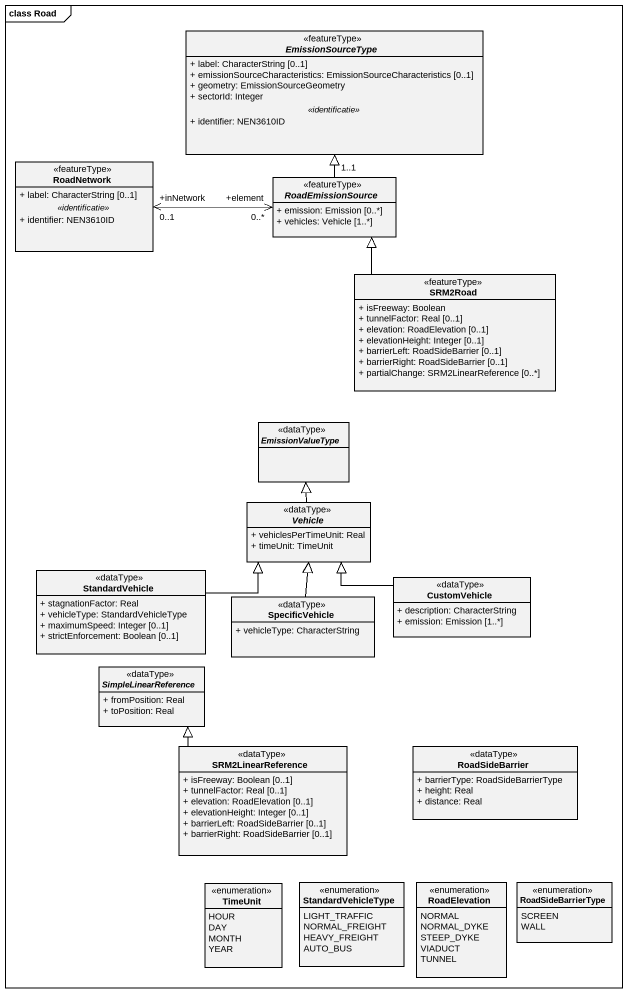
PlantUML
@startuml
mainframe class Road
hide circle
hide empty members
skinparam classAttributeIconSize 0
abstract class EmissionSourceType <<featureType>> {
  + label: CharacterString [0..1]
  + emissionSourceCharacteristics: EmissionSourceCharacteristics [0..1]
  + geometry: EmissionSourceGeometry
  + sectorId: Integer
  .. <<identificatie>> ..
  + identifier: NEN3610ID
}
class RoadNetwork <<featureType>> {
  + label: CharacterString [0..1]
  .. <<identificatie>> ..
  + identifier: NEN3610ID
}
abstract class RoadEmissionSource <<featureType>> {
  + emission: Emission [0..*]
  + vehicles: Vehicle [1..*]
}
class SRM2Road <<featureType>> {
  + isFreeway: Boolean
  + tunnelFactor: Real [0..1]
  + elevation: RoadElevation [0..1]
  + elevationHeight: Integer [0..1]
  + barrierLeft: RoadSideBarrier [0..1]
  + barrierRight: RoadSideBarrier [0..1]
  + partialChange: SRM2LinearReference [0..*]
}
abstract class EmissionValueType <<dataType>>
abstract class Vehicle <<dataType>> {
  + vehiclesPerTimeUnit: Real
  + timeUnit: TimeUnit
}
class StandardVehicle <<dataType>> {
  + stagnationFactor: Real
  + vehicleType: StandardVehicleType
  + maximumSpeed: Integer [0..1]
  + strictEnforcement: Boolean [0..1]
}
class SpecificVehicle <<dataType>> {
  + vehicleType: CharacterString
}
class CustomVehicle <<dataType>> {
  + description: CharacterString
  + emission: Emission [1..*]
}
abstract class SimpleLinearReference <<dataType>> {
  + fromPosition: Real
  + toPosition: Real
}
class SRM2LinearReference <<dataType>> {
  + isFreeway: Boolean [0..1]
  + tunnelFactor: Real [0..1]
  + elevation: RoadElevation [0..1]
  + elevationHeight: Integer [0..1]
  + barrierLeft: RoadSideBarrier [0..1]
  + barrierRight: RoadSideBarrier [0..1]
}
class RoadSideBarrier <<dataType>> {
  + barrierType: RoadSideBarrierType
  + height: Real
  + distance: Real
}
enum TimeUnit <<enumeration>> {
  HOUR
  DAY
  MONTH
  YEAR
}
enum StandardVehicleType {
  LIGHT_TRAFFIC
  NORMAL_FREIGHT
  HEAVY_FREIGHT
  AUTO_BUS
}
enum RoadElevation {
  NORMAL
  NORMAL_DYKE
  STEEP_DYKE
  VIADUCT
  TUNNEL
}
enum RoadSideBarrierType {
  SCREEN
  WALL
}
RoadNetwork "+inNetwork\n0..1" <-right-> "+element\n0..*" RoadEmissionSource
RoadEmissionSource -up-|> "1..1" EmissionSourceType
SRM2Road -up-|> RoadEmissionSource
Vehicle -up-|> EmissionValueType
StandardVehicle -right-|> Vehicle
SpecificVehicle -up-|> Vehicle
CustomVehicle -left-|> Vehicle
SRM2LinearReference -up-|> SimpleLinearReference
@enduml
